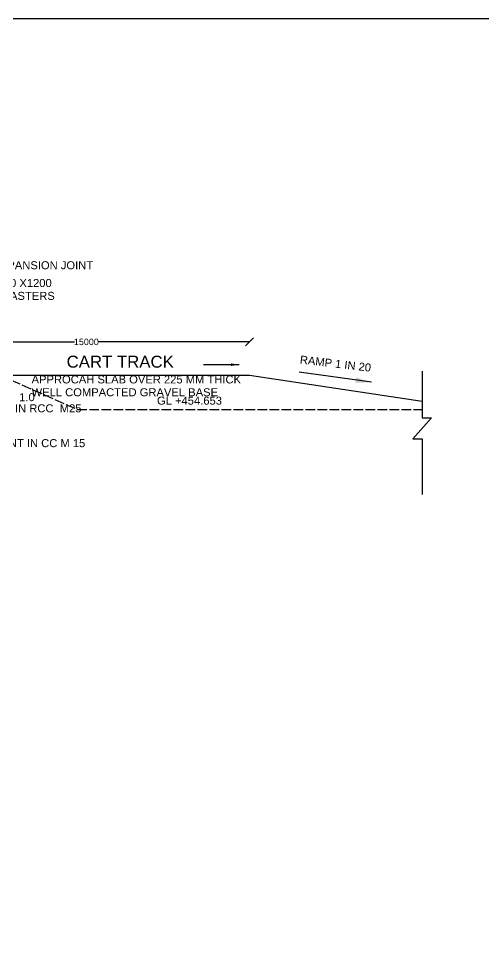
# Model space of a CAD drawing. Header units: millimetres. Extents: x -53232526 to -53209609, y 22137751 to 22152712.
# Drawn here: x -53223748 to -53220845, y 22146902 to 22152712 of the extents above; entities that cross this region are included whole.
import ezdxf

# ---------------------------------------------------------------- set-up
doc = ezdxf.new("R2010")
doc.units = ezdxf.units.MM
doc.header["$MEASUREMENT"] = 0
doc.linetypes.add('ACAD_ISO02W100', pattern=[15, 12, -3])
doc.layers.add('DRAWING', color=2, linetype='Continuous')
doc.layers.add('TEXT', color=7, linetype='Continuous')
doc.styles.get("Standard").update_dxf_attribs({"font": 'arial.ttf', "height": 40})
doc.dimstyles.get("Standard").update_dxf_attribs({"dimtxt": 50, "dimasz": 50, "dimexe": 0.18, "dimexo": 0.0625, "dimgap": 0.09, "dimtad": 0, "dimdec": 0, "dimzin": 0, "dimdsep": 46, "dimtxsty": 'Standard', "dimblk": 'OBLIQUE', "dimcen": 0.09, "dimse1": 1, "dimse2": 1, "dimadec": 0, "dimazin": 0, "dimtfac": 1, "dimtdec": 0, "dimtofl": 0, "dimtmove": 0, "dimatfit": 3, "dimfxl": 1, "dimtolj": 1, "dimtzin": 0, "dimarcsym": 0})

# ---------------------------------------------------------------- blocks, each defined once
blk = doc.blocks.new('_Oblique')
at = {"color": 0, "linetype": 'ByBlock', "lineweight": -2}
blk.add_line((-0.5, -0.5), (0.5, 0.5), dxfattribs=at)
blk = doc.blocks.new('*D62')
at = {"layer": 'Defpoints', "color": 0, "transparency": 16777216}
for p in [(-53222306, 22150691), (-53224343, 22150483.5), (-53222306, 22150483.5)]:
    blk.add_point(p, dxfattribs=at)
at = {"layer": 'TEXT', "color": 0, "lineweight": -2, "transparency": 16777216}
for p, q in [((-53224343, 22150691), (-53223397.9, 22150691)), ((-53222306, 22150691), (-53223251.1, 22150691))]:
    blk.add_line(p, q, dxfattribs=at)
at = {"layer": 'TEXT', "color": 0, "lineweight": -2, "transparency": 16777216, "xscale": 50, "yscale": 50, "zscale": 50, "rotation": 180}
blk.add_blockref('_Oblique', (-53224343, 22150691), dxfattribs=at)
at = {"layer": 'TEXT', "color": 0, "lineweight": -2, "transparency": 16777216, "xscale": 50, "yscale": 50, "zscale": 50}
blk.add_blockref('_Oblique', (-53222306, 22150691), dxfattribs=at)
at = {"layer": 'TEXT', "color": 0, "transparency": 16777216, "insert": (-53223324.5, 22150691), "char_height": 40, "attachment_point": 5}
blk.add_mtext('\\A1;15000', dxfattribs=at)

msp = doc.modelspace()

# ---------------------------------------------------------------- linework, layer by layer
at = {"layer": 'DRAWING', "color": 0}
for points in [[(-53221227.5, 22150508), (-53221227.5, 22150217), (-53221169.5, 22150217), (-53221285.5, 22150086.5), (-53221227.5, 22150086.5), (-53221227.5, 22149737)], [(-53231040.5, 22150374), (-53230119, 22150483.5), (-53222306, 22150483.5), (-53221227.5, 22150320)]]:
    msp.add_lwpolyline(points, dxfattribs=at)
at = {"layer": 'DRAWING', "color": 0, "linetype": 'ACAD_ISO02W100', "ltscale": 5}
msp.add_lwpolyline([(-53223863.5, 22150483.5), (-53223380.5, 22150269.5), (-53221227.5, 22150269.5)], dxfattribs=at)
at = {"layer": 'TEXT', "color": 0}
msp.add_lwpolyline([(-53209609.2, 22137751.1), (-53232526, 22137751.1), (-53232526, 22152711.5), (-53209609.2, 22152711.5)], close=True, dxfattribs=at)

# ---------------------------------------------------------------- texts
for s, height, p in [('15 TH EXPANSION JOINT', 50, (-53224120.5, 22151145.3)), ('500 X 500 X1200', 50, (-53224080.5, 22151034.3)), ('SIZE PILASTERS', 50, (-53224080.5, 22150954)), ('CART TRACK ', 75, (-53223447.6, 22150530.3)), ('APPROCAH SLAB OVER 225 MM THICK ', 50, (-53223666.5, 22150431.9)), ('WELL COMPACTED GRAVEL BASE ', 50, (-53223666.5, 22150351.6)), ('1.0', 50, (-53223744.1, 22150320.7)), ('GL +454.653', 50, (-53222883.4, 22150299.2)), ('FLY WING IN RCC  M25', 50, (-53224127.2, 22150251.3)), ('ABUTMENT IN CC M 15 ', 50, (-53224099.4, 22150033.7))]:
    msp.add_text(s, height=height, dxfattribs=at).set_placement(p)
msp.add_text('RAMP 1 IN 20 ', height=50, rotation=353.26621, dxfattribs=at).set_placement((-53221993, 22150557.1))

# ---------------------------------------------------------------- dimensions: what is measured, and where the dimension line sits
dim = msp.add_linear_dim(base=(-53222306, 22150691), p1=(-53224343, 22150483.5), p2=(-53222306, 22150483.5), text='15000', dimstyle='Standard', override={"dimtxt": 40}, dxfattribs=at)
dim.commit()
dim.dimension.update_dxf_attribs({"geometry": '*D62', "text_midpoint": (-53223324.5, 22150691)})

# ---------------------------------------------------------------- leaders
for points, override in [([(-53222371, 22150549), (-53222593.5, 22150549)], {"dimgap": 0.09, "dimtad": 0}), ([(-53221543.4, 22150438.8), (-53221996, 22150502)], {"dimasz": 100, "dimgap": 0.09, "dimtad": 0})]:
    msp.add_leader(points, dimstyle='Standard', override=override, dxfattribs=at)

doc.saveas('drawing.dxf')
